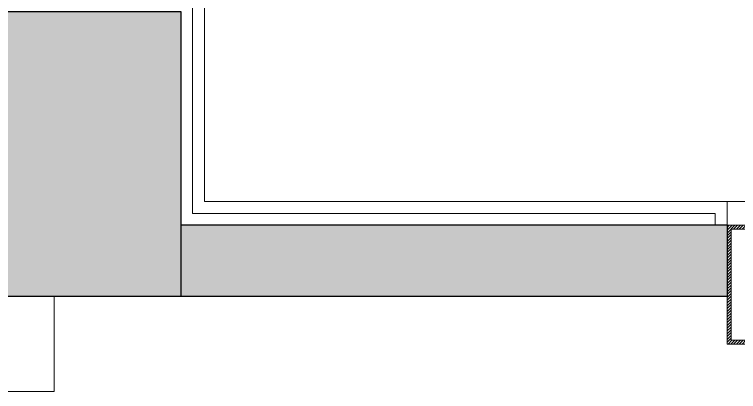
# Model space of a CAD drawing. Header units: inches. Extents: x 211391 to 214260, y -106888 to -102532.
# Drawn here: x 213728.39 to 213774.11, y -104884.04 to -104860.23 of the extents above; entities that cross this region are included whole.
import ezdxf

# ---------------------------------------------------------------- set-up
doc = ezdxf.new("R2010")
doc.units = ezdxf.units.IN
doc.header["$MEASUREMENT"] = 0
doc.linetypes.add('0226--P-00-GA 18.02.10$0$DASH', pattern=[0.35, 0.25, -0.1])
for name, color, linetype, lineweight in [('BEAM', 90, '0226--P-00-GA 18.02.10$0$DASH', 25), ('HATCH', 251, 'Continuous', 13), ('m.s.', 250, 'Continuous', 13), ('STONE', 1, 'Continuous', 18), ('WALL', 5, 'Continuous', 25)]:
    doc.layers.add(name, color=color, linetype=linetype, lineweight=lineweight)
doc.layers.add('COLUMN', color=6, linetype='Continuous')
doc.layers.get('BEAM').off()

# ---------------------------------------------------------------- blocks, each defined once
blk = doc.blocks.new('79')
at = {"layer": 'COLUMN', "ltscale": 20, "true_color": 0xdd22ba}
h = blk.add_hatch(color=212, dxfattribs=at)
h.dxf.hatch_style = 1
h.paths.add_polyline_path([(213738.888, -104878.041), (213738.888, -104860.041), (213726.888, -104860.041), (213726.888, -104878.041)])
at = {"layer": 'COLUMN', "ltscale": 20}
blk.add_lwpolyline([(213726.888, -104860.041), (213738.888, -104860.041), (213738.888, -104878.041), (213726.888, -104878.041)], close=True, dxfattribs=at)
blk = doc.blocks.new('6r7uki')
at = {"layer": 'm.s.', "ltscale": 15}
h = blk.add_hatch(dxfattribs=at)
h.set_pattern_fill('ANSI31', color=256)
h.set_pattern_definition([(45, (0, 0), (-0.08838834765, 0.08838834765), [])])
h.paths.add_polyline_path([(210444.945, -105210.821), (210445.695, -105210.821), (210445.695, -105213.943), (210443.195, -105213.943), (210443.195, -105206.943), (210445.695, -105206.943), (210445.695, -105210.066), (210444.945, -105210.066)], flags=16)
h.paths.add_polyline_path([(210445.195, -105210.571), (210445.945, -105210.571), (210445.945, -105214.193), (210442.945, -105214.193), (210442.945, -105206.693), (210445.945, -105206.693), (210445.945, -105210.316), (210445.195, -105210.316)])
at = {"layer": 'm.s.', "ltscale": 2}
for points in [[(210445.195, -105210.571), (210445.945, -105210.571), (210445.945, -105214.193), (210442.945, -105214.193), (210442.945, -105206.693), (210445.945, -105206.693), (210445.945, -105210.316), (210445.195, -105210.316)], [(210444.945, -105210.821), (210445.695, -105210.821), (210445.695, -105213.943), (210443.195, -105213.943), (210443.195, -105206.943), (210445.695, -105206.943), (210445.695, -105210.066), (210444.945, -105210.066)]]:
    blk.add_lwpolyline(points, close=True, dxfattribs=at)
blk = doc.blocks.new('g1')
at = {"layer": 'WALL'}
blk.add_blockref('6r7uki', (0, 0), dxfattribs=at)

msp = doc.modelspace()

# ---------------------------------------------------------------- hatches: boundary and pattern name
at = {"layer": 'HATCH', "ltscale": 15}
h = msp.add_hatch(color=256, dxfattribs=at)
h.dxf.hatch_style = 1
h.paths.add_polyline_path([(213773.388, -104873.541), (213738.888, -104873.541), (213738.888, -104878.041), (213773.388, -104878.041)])

# ---------------------------------------------------------------- linework, layer by layer
at = {"layer": 'STONE'}
for p, q in [((213740.388, -104826.84), (213740.388, -104872.041)), ((213739.638, -104872.791), (213739.638, -104827.59)), ((213773.388, -104872.041), (213740.388, -104872.041)), ((213773.388, -104873.541), (213773.388, -104872.041)), ((213821.388, -104872.041), (213773.388, -104872.041)), ((213772.638, -104872.791), (213739.638, -104872.791)), ((213772.638, -104873.541), (213772.638, -104872.791))]:
    msp.add_line(p, q, dxfattribs=at)
at = {"layer": 'WALL', "ltscale": 20}
for p, q in [((213773.388, -104873.541), (213738.888, -104873.541)), ((213773.388, -104873.541), (213773.388, -104878.041)), ((213773.388, -104878.041), (213738.888, -104878.041))]:
    msp.add_line(p, q, dxfattribs=at)
at = {"layer": 'WALL', "color": 1, "lineweight": 13, "ltscale": 20}
for p, q in [((213730.888, -104884.041), (213730.888, -104878.041)), ((213536.888, -104884.041), (213730.888, -104884.041))]:
    msp.add_line(p, q, dxfattribs=at)

# ---------------------------------------------------------------- block references
at = {"layer": 'BEAM'}
msp.add_blockref('79', (0, 0), dxfattribs=at)
at = {"layer": 'WALL'}
msp.add_blockref('g1', (3330.443, 333.152), dxfattribs=at)

doc.saveas('drawing.dxf')
